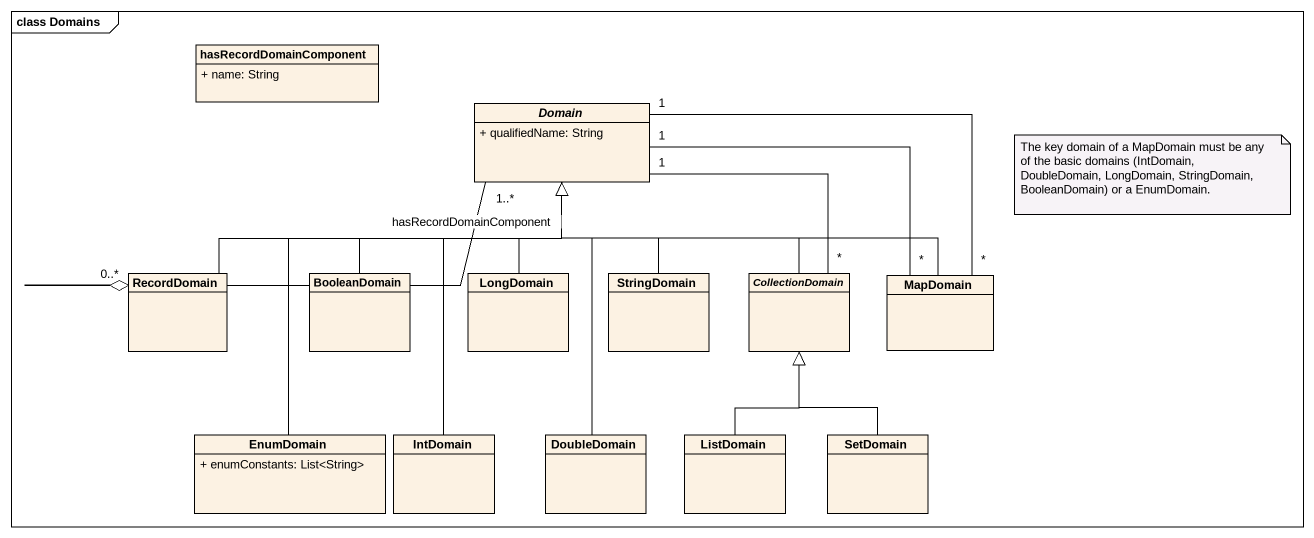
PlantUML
@startuml
mainframe class Domains
hide circle
hide empty members
skinparam classAttributeIconSize 0
class hasRecordDomainComponent {
  + name: String
}
abstract class Domain {
  + qualifiedName: String
}
class RecordDomain
class BooleanDomain
class LongDomain
class StringDomain
abstract class CollectionDomain
class MapDomain
class EnumDomain {
  + enumConstants: List<String>
}
class IntDomain
class DoubleDomain
class ListDomain
class SetDomain
RecordDomain "0..*" o-right- "1..*" Domain : hasRecordDomainComponent
RecordDomain -right-|> Domain
BooleanDomain -up-|> Domain
LongDomain -up-|> Domain
StringDomain -up-|> Domain
CollectionDomain -up-|> Domain
CollectionDomain "*" -up- "1" Domain
MapDomain -left-|> Domain
MapDomain "*" -left- "1" Domain
MapDomain "*" -left- "1" Domain
EnumDomain -up-|> Domain
IntDomain -up-|> Domain
DoubleDomain -up-|> Domain
ListDomain -up-|> CollectionDomain
SetDomain -up-|> CollectionDomain
note as N1
  The key domain of a MapDomain must be any of the basic domains (IntDomain, DoubleDomain, LongDomain, StringDomain, BooleanDomain) or a EnumDomain.
end note
@enduml
